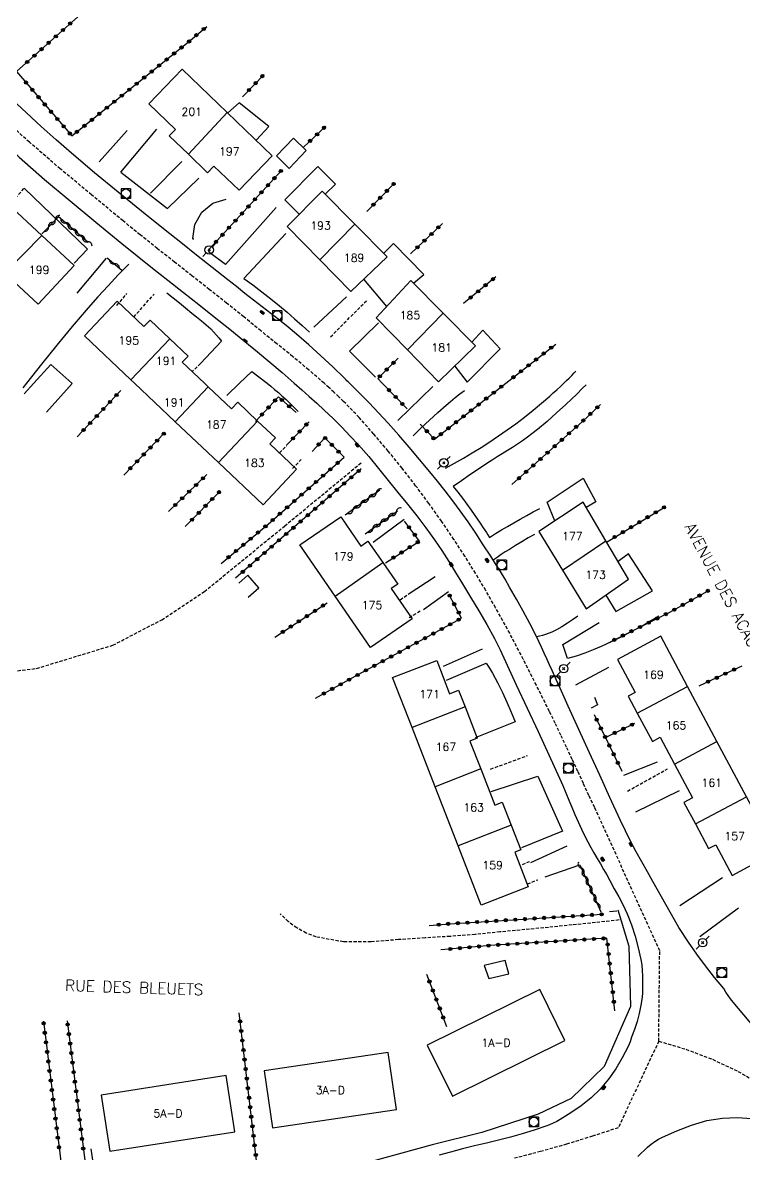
# Model space of a CAD drawing. Header units: millimetres. Extents: x 169000 to 170000, y 125999 to 127000.
# Drawn here: x 169691.7 to 169804.5, y 126550.6 to 126727.3 of the extents above; entities that cross this region are included whole.
import ezdxf
from ezdxf.enums import TextEntityAlignment as Align

# ---------------------------------------------------------------- set-up
doc = ezdxf.new("R2010")
doc.units = ezdxf.units.MM
doc.linetypes.add('DASHED', pattern=[0.75, 0.5, -0.25])
doc.layers.get('0').update_dxf_attribs({"linetype": 'CONTINUOUS'})
for name, color, linetype in [('W0001', 6, 'DASHED'), ('W0014', 7, 'CONTINUOUS'), ('W0017', 7, 'CONTINUOUS'), ('W0070', 7, 'DASHED'), ('W0101', 7, 'CONTINUOUS'), ('W0104', 1, 'CONTINUOUS'), ('W0112', 1, 'DASHED'), ('W0310', 3, 'CONTINUOUS'), ('W0323', 7, 'CONTINUOUS'), ('W0330', 7, 'CONTINUOUS'), ('W0333', 7, 'CONTINUOUS'), ('W0401', 7, 'CONTINUOUS'), ('W0420', 7, 'CONTINUOUS'), ('W0473', 7, 'CONTINUOUS'), ('W0989', 7, 'CONTINUOUS'), ('W0991', 7, 'CONTINUOUS'), ('W1102', 7, 'CONTINUOUS')]:
    doc.layers.add(name, color=color, linetype=linetype)
doc.styles.get("Standard").update_dxf_attribs({"font": 'romans.shx', "width": 0.85})

# ---------------------------------------------------------------- blocks, each defined once
blk = doc.blocks.new('T401')
for p, q in [((-0.3, 0.3), (0, 0.3)), ((-0.3, -0.25), (-0.3, 0.3)), ((-0.3, 0.15), (0, 0.15)), ((-0.3, 0), (0, 0)), ((0, 0.3), (0, -0.25)), ((-0.3, -0.15), (0, -0.15)), ((-0.3, -0.25), (-0.3, -0.3)), ((-0.3, -0.3), (0, -0.3)), ((0, -0.3), (0, -0.25))]:
    blk.add_line(p, q)
blk = doc.blocks.new('T420')
for p, q in [((0.75, 0.75), (-0.75, 0.75)), ((-0.75, 0.75), (-0.75, -0.75)), ((0.75, 0.75), (0.75, -0.75)), ((0.75, -0.75), (-0.75, -0.75))]:
    blk.add_line(p, q)
blk.add_ellipse((0, 0), major_axis=(-0.53, 0.53), ratio=1, start_param=3.926991, end_param=10.210176)
blk = doc.blocks.new('T473')
for p, q in [((-0.166667, 0.166667), (0.166667, -0.166667)), ((-0.166667, -0.166667), (0.166667, 0.166667)), ((0.500001, 0.500001), (1.000002, 1.000002)), ((-1.000002, -1.000002), (-0.500001, -0.500001))]:
    blk.add_line(p, q)
blk.add_ellipse((0, 0), major_axis=(0.471405, 0.471405), ratio=1, start_param=5.4977871438, end_param=11.780972451)
blk = doc.blocks.new('t323o')
at = {"color": 0, "linetype": 'Continuous'}
for radius in [0.25, 0.15]:
    blk.add_circle((0, 0), radius, dxfattribs=at)
blk = doc.blocks.new('t310o')
at = {"color": 0, "linetype": 'Continuous'}
for centre, start, end in [((-0.5, 0.38), 216.8699, 323.1304), ((0.5, -0.37), 36.8699, 143.1303)]:
    blk.add_arc(centre, 0.625, start, end, dxfattribs=at)

msp = doc.modelspace()

# ---------------------------------------------------------------- linework, layer by layer
at = {"layer": 'W0001'}
for points in [[(169738.83, 126671), (169736.41, 126673.1), (169733.94, 126675.14), (169731.45, 126677.15), (169728.96, 126679.18), (169726.3, 126681.35), (169723.61, 126683.5), (169720.91, 126685.64), (169718.2, 126687.76), (169715.49, 126689.88), (169712.79, 126692.01), (169710.1, 126694.17), (169707.44, 126696.34), (169702.53, 126700.4), (169697.63, 126704.47), (169692.8, 126708.63), (169688.1, 126712.93)], [(169791.26, 126582.38), (169781.1, 126604.75), (169780.21, 126606.62), (169779.34, 126608.5), (169778.47, 126610.39), (169777.6, 126612.27), (169776.72, 126614.15), (169775.84, 126616.03), (169774.94, 126617.9), (169774.03, 126619.76), (169772, 126623.84), (169769.94, 126627.91), (169767.83, 126631.95), (169765.63, 126635.94), (169764.08, 126638.65), (169762.48, 126641.33), (169760.83, 126643.99), (169759.12, 126646.6), (169757.19, 126649.44), (169755.19, 126652.24), (169753.14, 126655), (169751.02, 126657.71), (169748.84, 126660.4), (169746.6, 126663.06), (169744.29, 126665.65), (169741.88, 126668.15), (169741.13, 126668.88), (169740.37, 126669.59), (169739.61, 126670.3), (169738.83, 126671)], [(169791.11, 126568.27), (169791.26, 126582.38)], [(169791.11, 126568.27), (169784.77, 126554.75)], [(169791.11, 126568.27), (169795.36, 126567.01), (169799.5, 126565.44), (169803.51, 126563.55), (169807.36, 126561.38), (169812.54, 126557.82), (169817.37, 126553.84), (169821.96, 126549.6)], [(169784.77, 126554.75), (169780.76, 126553.43), (169776.72, 126552.19), (169772.66, 126551.05), (169768.57, 126549.98)]]:
    msp.add_lwpolyline(points, dxfattribs=at)
at = {"layer": 'W0014'}
for points in [[(169681.82, 126715.4), (169684.12, 126713.06), (169686.45, 126710.76), (169688.82, 126708.5), (169691.23, 126706.28), (169695.15, 126702.82), (169699.15, 126699.45), (169703.18, 126696.12), (169707.23, 126692.81), (169709.62, 126690.88), (169712.02, 126688.96), (169714.44, 126687.06), (169716.86, 126685.17), (169719.28, 126683.28), (169721.69, 126681.38), (169724.09, 126679.45), (169726.47, 126677.5), (169728.41, 126675.89), (169730.34, 126674.27), (169732.27, 126672.65), (169734.18, 126671)], [(169742.8, 126671), (169742.6, 126671.19), (169742.4, 126671.38), (169742.21, 126671.57), (169742.01, 126671.76), (169740.18, 126673.53), (169738.32, 126675.27), (169736.44, 126676.98), (169734.52, 126678.65), (169733.21, 126679.74), (169731.88, 126680.82), (169730.54, 126681.88), (169729.19, 126682.93), (169727.83, 126683.98), (169726.48, 126685.02), (169725.13, 126686.07), (169723.78, 126687.12), (169721.34, 126689.06), (169718.9, 126691.01), (169716.46, 126692.95), (169714.03, 126694.91), (169710.34, 126697.88), (169706.65, 126700.84), (169702.98, 126703.84), (169699.36, 126706.89), (169696.99, 126708.97), (169694.66, 126711.08), (169692.34, 126713.21), (169690.04, 126715.34)], [(169707.07, 126703.92), (169714.4, 126698.26)], [(169691.98, 126701.45), (169701.89, 126691.91)], [(169723.44, 126689.52), (169720.78, 126691.53)], [(169726.31, 126687.36), (169727.72, 126686.33), (169729.12, 126685.27), (169730.5, 126684.19), (169731.86, 126683.08), (169733.06, 126682.08), (169734.23, 126681.05), (169735.4, 126680.01), (169736.54, 126678.94)], [(169714.27, 126685.1), (169715.25, 126684.32), (169716.23, 126683.53), (169717.2, 126682.74), (169718.18, 126681.94), (169718.92, 126681.34), (169719.67, 126680.74), (169720.42, 126680.12), (169721.13, 126679.47), (169721.57, 126679.02), (169722, 126678.56), (169722.41, 126678.08), (169722.8, 126677.58)], [(169742.78, 126675.99), (169746.85, 126671.95)], [(169727.56, 126672.8), (169729.94, 126671)], [(169729.94, 126671), (169730.53, 126670.53), (169731.11, 126670.04), (169731.69, 126669.55), (169732.26, 126669.05), (169732.91, 126668.46), (169733.55, 126667.85), (169734.18, 126667.22), (169734.78, 126666.58)], [(169734.18, 126671), (169735.36, 126669.96), (169736.53, 126668.92), (169737.7, 126667.86), (169738.85, 126666.8), (169740.23, 126665.47), (169741.59, 126664.13), (169742.92, 126662.75), (169744.22, 126661.35), (169745.81, 126659.54), (169747.36, 126657.69), (169748.87, 126655.81), (169750.38, 126653.93), (169751.84, 126652.11), (169753.3, 126650.29), (169754.72, 126648.44), (169756.09, 126646.55), (169757.23, 126644.87), (169758.31, 126643.15), (169759.37, 126641.42), (169760.43, 126639.69), (169761.72, 126637.58), (169763, 126635.47), (169764.26, 126633.33), (169765.45, 126631.16), (169766.35, 126629.37), (169767.19, 126627.55), (169768.02, 126625.73), (169768.85, 126623.91), (169770.55, 126620.27), (169772.26, 126616.63), (169773.96, 126612.98), (169775.63, 126609.32), (169776.12, 126608.19), (169776.6, 126607.06), (169777.08, 126605.92), (169777.55, 126604.78), (169778.02, 126603.65), (169778.51, 126602.52), (169779.02, 126601.39), (169779.56, 126600.28), (169780.01, 126599.4), (169780.49, 126598.52), (169780.98, 126597.66), (169781.48, 126596.8), (169781.99, 126595.94), (169782.49, 126595.08), (169782.98, 126594.22), (169783.46, 126593.35), (169784.17, 126592.07), (169784.89, 126590.8), (169785.57, 126589.5), (169786.17, 126588.17), (169786.84, 126586.42), (169787.41, 126584.65), (169787.9, 126582.84), (169788.3, 126581.02), (169788.44, 126580.17), (169788.52, 126579.32), (169788.57, 126578.47), (169788.59, 126577.62), (169788.59, 126576.68), (169788.55, 126575.74), (169788.47, 126574.8), (169788.33, 126573.87), (169788.06, 126572.6), (169787.72, 126571.35), (169787.31, 126570.11), (169786.84, 126568.9)], [(169801.27, 126576.48), (169799.8, 126578.22), (169798.39, 126580.02), (169797.04, 126581.85), (169795.74, 126583.73), (169794.27, 126586.04), (169792.89, 126588.41), (169791.56, 126590.8), (169790.21, 126593.19), (169789.33, 126594.73), (169788.45, 126596.26), (169787.59, 126597.81), (169786.76, 126599.38), (169785.07, 126602.83), (169783.46, 126606.31), (169781.89, 126609.81), (169780.3, 126613.3), (169779.47, 126615.12), (169778.64, 126616.94), (169777.81, 126618.76), (169776.98, 126620.59), (169776.56, 126621.51), (169776.14, 126622.43), (169775.73, 126623.36), (169775.31, 126624.28), (169774.89, 126625.21), (169774.48, 126626.13), (169774.05, 126627.05), (169773.63, 126627.97), (169773.22, 126628.87), (169772.81, 126629.77), (169772.39, 126630.67), (169771.96, 126631.56), (169770.96, 126633.48), (169769.94, 126635.39), (169768.89, 126637.28), (169767.81, 126639.16), (169767.1, 126640.38), (169766.37, 126641.58), (169765.62, 126642.78), (169764.86, 126643.97), (169763.7, 126645.77), (169762.52, 126647.56), (169761.32, 126649.34), (169760.08, 126651.09), (169758.93, 126652.64), (169757.76, 126654.17), (169756.56, 126655.68), (169755.35, 126657.18), (169753.76, 126659.11), (169752.15, 126661.02), (169750.51, 126662.91), (169748.84, 126664.78), (169747.36, 126666.36), (169745.86, 126667.93), (169744.34, 126669.47), (169742.8, 126671)], [(169758.99, 126654.86), (169759.71, 126653.96), (169760.43, 126653.05), (169761.12, 126652.13), (169761.81, 126651.2), (169762.29, 126650.52), (169762.77, 126649.83), (169763.23, 126649.13), (169763.69, 126648.43), (169763.94, 126648.06), (169764.18, 126647.68), (169764.42, 126647.3), (169764.65, 126646.92)], [(169764.17, 126627.28), (169764.66, 126626.52), (169765.12, 126625.75), (169765.56, 126624.97), (169765.98, 126624.17), (169766.71, 126622.69), (169767.4, 126621.18), (169768.05, 126619.66), (169768.66, 126618.11)], [(169772.22, 126609.66), (169776.1, 126601.06)], [(169823.98, 126551.65), (169818.36, 126557.04), (169812.94, 126562.63), (169807.73, 126568.41), (169802.73, 126574.37), (169802.33, 126574.88), (169801.96, 126575.4), (169801.6, 126575.93), (169801.27, 126576.48)], [(169786.84, 126568.9), (169786.75, 126568.53), (169786.64, 126568.17), (169786.5, 126567.81), (169786.35, 126567.46), (169785.42, 126565.69), (169784.4, 126563.97), (169783.25, 126562.32), (169781.96, 126560.78), (169780.54, 126559.41), (169779.01, 126558.18), (169777.4, 126557.06), (169775.73, 126556.02), (169775.19, 126555.72), (169774.63, 126555.45), (169774.06, 126555.21), (169773.48, 126555), (169771.65, 126554.37), (169769.8, 126553.82), (169767.94, 126553.3), (169766.07, 126552.83), (169764.19, 126552.37), (169762.32, 126551.92), (169760.45, 126551.45), (169758.58, 126550.96), (169756.8, 126550.46)], [(169787.82, 126550.29), (169789.35, 126551.74), (169789.9, 126552.18), (169790.48, 126552.59), (169791.09, 126552.95), (169791.71, 126553.27), (169793.94, 126554.28), (169796.23, 126555.18), (169798.6, 126555.88), (169801.05, 126556.27), (169803.34, 126556.36), (169805.63, 126556.2), (169807.88, 126555.78), (169810.08, 126555.11), (169811.99, 126554.22), (169813.77, 126553.09), (169815.44, 126551.82), (169817.04, 126550.49)]]:
    msp.add_lwpolyline(points, dxfattribs=at)
at = {"layer": 'W0017'}
for points in [[(169708.1, 126710.43), (169703.72, 126705.54)], [(169707.07, 126703.92), (169712.73, 126710.64)], [(169714.4, 126698.26), (169719.27, 126702.99)], [(169718.47, 126693.47), (169718.42, 126693.49), (169718.38, 126693.51), (169718.35, 126693.56), (169718.34, 126693.61), (169718.65, 126695.78), (169719.74, 126697.69), (169721.45, 126699.08), (169723.54, 126699.75)], [(169731.33, 126698.42), (169723.44, 126689.52)], [(169732.84, 126694.38), (169726.31, 126687.36)], [(169701.89, 126691.91), (169699.79, 126689.73)], [(169704.81, 126690.5), (169700.21, 126685.05)], [(169708.32, 126689.59), (169706.69, 126687.92), (169705.09, 126686.22), (169703.51, 126684.49), (169701.97, 126682.74), (169699.5, 126679.86), (169697.07, 126676.94), (169694.69, 126673.99), (169692.35, 126671)], [(169742.33, 126684.47), (169737.25, 126679.74)], [(169747.35, 126680.43), (169742.78, 126675.99)], [(169722.8, 126677.58), (169719.53, 126674.08)], [(169727.56, 126672.8), (169725.65, 126671)], [(169776.28, 126671), (169776.69, 126671.4), (169777.1, 126671.8), (169777.51, 126672.21), (169777.91, 126672.61), (169778.16, 126672.88)], [(169692.35, 126671), (169691.79, 126670.28)], [(169725.65, 126671), (169723.62, 126669.08)], [(169750.38, 126665.15), (169755.8, 126670.49)], [(169757.8, 126657.71), (169759.2, 126658.49), (169760.6, 126659.3), (169761.98, 126660.12), (169763.35, 126660.98), (169764.73, 126661.86), (169766.09, 126662.77), (169767.44, 126663.71), (169768.77, 126664.67), (169770.13, 126665.7), (169771.47, 126666.77), (169772.79, 126667.86), (169774.08, 126668.97), (169774.64, 126669.47), (169775.19, 126669.97), (169775.74, 126670.48), (169776.28, 126671)], [(169779.75, 126670.74), (169779.17, 126670.15), (169778.33, 126669.31), (169777.48, 126668.48), (169776.61, 126667.67), (169775.15, 126666.35), (169773.67, 126665.04), (169772.16, 126663.78), (169770.6, 126662.57), (169769.84, 126662.02), (169769.06, 126661.49), (169768.27, 126660.98), (169767.47, 126660.48), (169766.66, 126659.99), (169765.86, 126659.49), (169765.07, 126658.99), (169764.28, 126658.48), (169762.95, 126657.59), (169761.62, 126656.69), (169760.3, 126655.78), (169758.99, 126654.86)], [(169752.77, 126662.78), (169754.02, 126664.01), (169755.29, 126665.22), (169756.59, 126666.41), (169757.9, 126667.57), (169758.6, 126668.16), (169759.32, 126668.75), (169760.04, 126669.32), (169760.77, 126669.88)], [(169764.65, 126646.92), (169765.59, 126647.51), (169766.54, 126648.08), (169767.49, 126648.65), (169768.45, 126649.2), (169769.47, 126649.78), (169770.49, 126650.34), (169771.51, 126650.89), (169772.54, 126651.44)], [(169746.48, 126646.2), (169751.34, 126649.76)], [(169771.69, 126647.4), (169770.71, 126646.83), (169769.73, 126646.25), (169768.75, 126645.66), (169767.79, 126645.06), (169767.14, 126644.65), (169766.5, 126644.23), (169765.86, 126643.81), (169765.23, 126643.37)], [(169751.98, 126638.04), (169756.2, 126640.81)], [(169758.25, 126638.42), (169754.34, 126635.6)], [(169778.47, 126634.64), (169777.66, 126634.06), (169776.83, 126633.51), (169775.99, 126632.98), (169775.12, 126632.49), (169774.81, 126632.33), (169774.49, 126632.17), (169774.17, 126632.03), (169773.85, 126631.91), (169773.4, 126631.75), (169772.95, 126631.61), (169772.5, 126631.49), (169772.04, 126631.39)], [(169776.13, 126630.18), (169781.82, 126633.66)], [(169791.14, 126634.64), (169788.96, 126633.33), (169786.72, 126632.11), (169784.45, 126630.96), (169782.14, 126629.89), (169780.85, 126629.35), (169779.54, 126628.85), (169778.21, 126628.4), (169776.87, 126628)], [(169776.87, 126628), (169776.13, 126630.21)], [(169763.53, 126629.46), (169757.42, 126626.75)], [(169757.98, 126624.62), (169764.17, 126627.28)], [(169778.18, 126623.88), (169783.33, 126626.64)], [(169781.07, 126621.99), (169781.55, 126620.8)], [(169781.55, 126620.8), (169780.57, 126620.27)], [(169768.66, 126618.11), (169762.45, 126615.64)], [(169785.64, 126609.82), (169790.9, 126611.9)], [(169764.92, 126607.25), (169772.22, 126609.66)], [(169794.28, 126607.35), (169787.48, 126604.03)], [(169776.1, 126601.08), (169769.65, 126598.48)], [(169776.74, 126598.74), (169771.06, 126596.09)], [(169773.37, 126593.91), (169778.76, 126595.79)], [(169794.39, 126589.47), (169801.08, 126593.8)], [(169797.52, 126584.63), (169803.58, 126589.07)], [(169703.47, 126544.77), (169702.48, 126551.46)]]:
    msp.add_lwpolyline(points, dxfattribs=at)
at = {"layer": 'W0070'}
for points in [[(169654.53, 126622.1), (169668.46, 126623.46), (169683.5, 126625.26), (169693.94, 126626.46), (169705.85, 126630.1), (169713.47, 126634.06), (169720.14, 126638.47), (169732.66, 126648.7), (169744.67, 126658.61)], [(169784.9, 126587.19), (169781.23, 126586.79), (169777.56, 126586.41), (169773.89, 126586.04), (169770.21, 126585.69), (169766.31, 126585.32), (169762.42, 126584.94), (169758.51, 126584.62), (169754.6, 126584.4), (169750.44, 126584.12), (169746.18, 126583.77), (169741.86, 126583.77), (169737.61, 126584.54), (169736.04, 126585.14), (169734.56, 126585.95), (169733.21, 126586.96), (169732.02, 126588.15)]]:
    msp.add_lwpolyline(points, dxfattribs=at)
at = {"layer": 'W0101'}
for points in [[(169723.72, 126713.27), (169716.69, 126720.05), (169711.46, 126714.63)], [(169711.46, 126714.63), (169715.63, 126710.61), (169714.66, 126709.6), (169717.64, 126706.73)], [(169717.64, 126706.73), (169720.62, 126703.86), (169721.63, 126704.9), (169725.56, 126701.11), (169730.75, 126706.49), (169723.72, 126713.27)], [(169743.63, 126695.85), (169738.56, 126700.97), (169733.06, 126695.47)], [(169689.37, 126699.03), (169694.73, 126694.05)], [(169733.06, 126695.47), (169738.17, 126690.24)], [(169738.17, 126690.24), (169742.99, 126685.32), (169748.71, 126690.74), (169743.63, 126695.85)], [(169694.73, 126694.05), (169699.79, 126689.36), (169694.19, 126683.32), (169688.98, 126688.16)], [(169751.84, 126676.2), (169746.95, 126681.2), (169752.4, 126687.02)], [(169752.4, 126687.02), (169757.45, 126681.93)], [(169708.67, 126671.54), (169701.42, 126678.4), (169706.51, 126683.79)], [(169706.51, 126683.79), (169710.7, 126679.83), (169711.66, 126680.85), (169714.73, 126677.95)], [(169757.45, 126681.93), (169762.5, 126676.84), (169756.73, 126671.21), (169751.84, 126676.2)], [(169714.73, 126677.95), (169717.59, 126675.24), (169716.68, 126674.28), (169720.15, 126671)], [(169709.24, 126671), (169708.67, 126671.54)], [(169715.59, 126664.99), (169709.24, 126671)], [(169720.15, 126671), (169720.74, 126670.44)], [(169720.74, 126670.44), (169724.38, 126667.01), (169725.34, 126668.02), (169728.43, 126665.09)], [(169722.32, 126658.63), (169715.59, 126664.99)], [(169728.43, 126665.09), (169731.23, 126662.45), (169730.37, 126661.53), (169734.55, 126657.57), (169729.31, 126652.03), (169722.32, 126658.63)], [(169782.84, 126646.41), (169779.29, 126652.45), (169772.38, 126647.85)], [(169740.58, 126637.76), (169735.07, 126645.78), (169741.43, 126650.15)], [(169741.43, 126650.15), (169744.57, 126645.58), (169745.69, 126646.36), (169748.01, 126642.98)], [(169772.38, 126647.85), (169776.08, 126641.8)], [(169776.08, 126641.8), (169779.77, 126635.76), (169786.39, 126640.38), (169782.84, 126646.41)], [(169748.01, 126642.98), (169750.33, 126639.61), (169749.33, 126638.92), (169752.57, 126634.2), (169746.09, 126629.74), (169740.58, 126637.76)], [(169795.59, 126623.66), (169791.41, 126631.49), (169784.66, 126627.88)], [(169752.57, 126617.23), (169749.54, 126625.03), (169756.43, 126627.71)], [(169756.43, 126627.71), (169758.45, 126622.52), (169759.85, 126623.07), (169760.87, 126620.46)], [(169784.66, 126627.88), (169787.43, 126622.7), (169786.34, 126622.12), (169787.76, 126619.47)], [(169800.2, 126615.04), (169795.59, 126623.66)], [(169760.87, 126620.46), (169762.76, 126615.58), (169761.62, 126615.13), (169763.32, 126610.77)], [(169787.76, 126619.47), (169790.11, 126615.07), (169791.35, 126615.72), (169793.59, 126611.51)], [(169756.17, 126607.99), (169752.57, 126617.23)], [(169804.8, 126606.42), (169800.2, 126615.04)], [(169763.32, 126610.77), (169765.5, 126605.14), (169766.66, 126605.59), (169768.07, 126601.98)], [(169793.59, 126611.51), (169796.4, 126606.27), (169795.05, 126605.55), (169796.85, 126602.18)], [(169759.76, 126598.75), (169756.17, 126607.99)], [(169796.85, 126602.18), (169798.9, 126598.34), (169800.02, 126598.94), (169802.57, 126594.16), (169809.4, 126597.81), (169804.8, 126606.42)], [(169768.07, 126601.98), (169769.56, 126598.13), (169768.61, 126597.76), (169770.71, 126592.37), (169763.36, 126589.51), (169759.76, 126598.75)]]:
    msp.add_lwpolyline(points, dxfattribs=at)
for points in [[(169758.87, 126559.7), (169776.45, 126568.4), (169772.51, 126576.36), (169754.93, 126567.66)], [(169730.77, 126554.76), (169750.15, 126557.63), (169748.84, 126566.49), (169729.46, 126563.62)], [(169705.39, 126551.1), (169724.9, 126554.14), (169723.53, 126562.91), (169704.02, 126559.86)]]:
    msp.add_lwpolyline(points, close=True, dxfattribs=at)
at = {"layer": 'W0104'}
for points in [[(169728.27, 126708.99), (169730.21, 126711.07), (169725.56, 126714.76), (169723.8, 126713.19)], [(169734.96, 126697.37), (169732.71, 126699.61), (169737.87, 126704.82), (169740.63, 126702.08), (169739, 126700.53)], [(169752.81, 126686.61), (169754.42, 126687.95), (169749.66, 126692.81), (169748.15, 126691.3)], [(169745.01, 126687.23), (169748.59, 126682.95)], [(169759.24, 126673.65), (169761.2, 126671.15), (169766.33, 126676.34), (169763.64, 126679.26), (169761.93, 126677.41)], [(169693.51, 126671), (169696.17, 126673.94), (169699.43, 126671)], [(169692, 126669.33), (169693.51, 126671)], [(169699.43, 126671), (169699.49, 126670.95), (169695.46, 126666.5)], [(169774.86, 126649.5), (169773.69, 126652.45), (169779.29, 126656.17), (169781.26, 126652.47), (169779.79, 126651.6)], [(169782.83, 126637.9), (169784.42, 126635.33), (169790.11, 126638.6), (169786.39, 126644.34), (169784.75, 126643.16)], [(169726.92, 126641.02), (169725.5, 126639.79)], [(169726.98, 126637.58), (169728.65, 126639.03), (169726.92, 126641.02)]]:
    msp.add_lwpolyline(points, dxfattribs=at)
for points in [[(169734.04, 126709.23), (169731.38, 126706.47), (169733.39, 126704.54), (169736.04, 126707.31), (169734.04, 126709.23)], [(169767.69, 126578.81), (169767.12, 126580.88), (169763.83, 126580.09), (169764.55, 126578.06)]]:
    msp.add_lwpolyline(points, close=True, dxfattribs=at)
at = {"layer": 'W0112'}
for points in [[(169689.66, 126698.74), (169691.98, 126701.45)], [(169706.48, 126683.14), (169708.05, 126685.02)], [(169709.11, 126681.33), (169712.3, 126684.92)], [(169739.83, 126678.22), (169745.44, 126683.86)], [(169719.53, 126674.05), (169718.24, 126672.81)], [(169731.89, 126660.13), (169732.95, 126661.22)], [(169733.91, 126657.68), (169735.24, 126659.06)], [(169750.73, 126637.19), (169751.92, 126637.99)], [(169752.14, 126634.4), (169753.84, 126635.47)], [(169764.84, 126610.75), (169770.63, 126612.88)], [(169786.23, 126607.3), (169792.5, 126610.78)], [(169769.83, 126595.87), (169770.92, 126596.3)], [(169770.6, 126592.82), (169772.2, 126593.48)]]:
    msp.add_lwpolyline(points, dxfattribs=at)
at = {"layer": 'W0310'}
for points in [[(169697.34, 126696.98), (169694.74, 126694.32)], [(169701.99, 126692.94), (169697.32, 126697.01)], [(169704.94, 126690.58), (169707.23, 126688.64)], [(169747.56, 126654.31), (169742.14, 126650.37)], [(169750.28, 126651.04), (169745.23, 126647.45)], [(169778.76, 126595.79), (169782.08, 126588.49)]]:
    msp.add_lwpolyline(points, dxfattribs=at)
at = {"layer": 'W0323'}
for points in [[(169709.38, 126735.98), (169705.16, 126732.51), (169690.81, 126719.65), (169699.44, 126709.6), (169717.67, 126724.3), (169720.51, 126726.69)], [(169729.46, 126719.21), (169726.07, 126715.69)], [(169735.55, 126707.8), (169739.11, 126711.15)], [(169720.94, 126691.96), (169732.18, 126704.21)], [(169745.49, 126697.81), (169749.81, 126702.21)], [(169752.35, 126691.19), (169757.33, 126695.93)], [(169765.65, 126687.6), (169760.59, 126683.43)], [(169767.23, 126671), (169775.01, 126677.11)], [(169750.41, 126674.93), (169747.22, 126671.74), (169747.93, 126671)], [(169747.93, 126671), (169751.79, 126667.01)], [(169753.86, 126664.59), (169756.07, 126662.25), (169767.23, 126671)], [(169700.25, 126662.6), (169707.09, 126669.88)], [(169728.11, 126665.02), (169731.7, 126668.87), (169734.49, 126666.4)], [(169768.16, 126655.16), (169779.19, 126665.04), (169782.02, 126667.69)], [(169732.95, 126661.3), (169736.48, 126664.96)], [(169707.54, 126656.65), (169713.98, 126663.29)], [(169741.96, 126659.43), (169738.96, 126662.49), (169736.96, 126660.34)], [(169722.77, 126642.87), (169730.08, 126648.99), (169741.96, 126659.43)], [(169714.52, 126650.95), (169720.54, 126656.75)], [(169744.64, 126657.65), (169725, 126640.55)], [(169717.16, 126648.63), (169722.64, 126654.2)], [(169782.93, 126646.2), (169792.1, 126651.72)], [(169748.42, 126642.96), (169753.73, 126646.36), (169751.39, 126649.44)], [(169737.48, 126621.82), (169744.16, 126625.5), (169760.32, 126634.32), (169758.33, 126638.07)], [(169782.83, 126630.26), (169792.84, 126635.25), (169798.81, 126638.59)], [(169731.13, 126631.35), (169739.33, 126636.72)], [(169797.44, 126623.77), (169800.31, 126625.08), (169804.16, 126626.89)], [(169785.38, 126610.38), (169781.05, 126619.2)], [(169782.88, 126615.75), (169787.37, 126617.9)], [(169755.24, 126586.34), (169758.41, 126586.6), (169782.32, 126588.09)], [(169784.26, 126572.99), (169783.01, 126584.34), (169765.53, 126583.28), (169757.05, 126582.53)], [(169754.84, 126578.74), (169757.97, 126570.58)], [(169728.68, 126546.04), (169725.57, 126572.68)], [(169694.99, 126571.38), (169698.17, 126545.76)], [(169698.72, 126571.44), (169701.97, 126545.57)]]:
    msp.add_lwpolyline(points, dxfattribs=at)
at = {"layer": 'W0330'}
msp.add_lwpolyline([(169711.72, 126700.68), (169716.63, 126705.59)], dxfattribs=at)
at = {"layer": 'W0333'}
for points in [[(169784.71, 126588.8), (169786.41, 126583.11), (169786.72, 126573.7), (169782.56, 126564.32), (169777.44, 126559.3), (169772.27, 126556.89), (169763.47, 126554.01), (169755.7, 126552.11), (169743.61, 126548.75), (169736.65, 126547.49), (169725.05, 126545.23), (169713.39, 126544.57), (169703.32, 126544.54), (169694.41, 126544.54), (169684.47, 126544.62), (169676.77, 126546.52), (169670.23, 126550.51), (169664.77, 126556.7), (169661.48, 126564.68), (169660.12, 126574.69), (169659.64, 126578.26)], [(169783.43, 126588.53), (169784.56, 126588.64)]]:
    msp.add_lwpolyline(points, dxfattribs=at)
at = {"layer": 'W1102'}
for points in [[(169717.64, 126706.73), (169723.72, 126713.27)], [(169738.17, 126690.24), (169743.63, 126695.85)], [(169688.98, 126688.16), (169694.73, 126694.05)], [(169751.84, 126676.2), (169757.45, 126681.93)], [(169708.67, 126671.54), (169714.73, 126677.95)], [(169715.59, 126664.99), (169720.74, 126670.44)], [(169722.32, 126658.63), (169728.43, 126665.09)], [(169776.08, 126641.8), (169782.84, 126646.41)], [(169740.58, 126637.76), (169748.01, 126642.98)], [(169787.76, 126619.47), (169795.59, 126623.66)], [(169760.87, 126620.46), (169752.57, 126617.23)], [(169793.59, 126611.51), (169800.2, 126615.04)], [(169763.32, 126610.77), (169756.17, 126607.99)], [(169796.85, 126602.18), (169804.8, 126606.42)], [(169768.07, 126601.98), (169759.76, 126598.75)]]:
    msp.add_lwpolyline(points, dxfattribs=at)

# ---------------------------------------------------------------- block references
at = {"layer": 'W0310'}
for p, rotation in [((169696.84, 126696.47), 225.5787244658618), ((169695.79, 126695.4), 225.5787244658618), ((169698.45, 126696.02), 138.998969125506), ((169699.58, 126695.04), 138.998969125506), ((169700.71, 126694.06), 138.998969125506), ((169701.84, 126693.07), 138.998969125506), ((169706.09, 126689.61), 319.6741745558566), ((169747, 126653.9), 215.9605223560329), ((169744.57, 126652.14), 215.9605223560329), ((169745.79, 126653.02), 215.9605223560329), ((169743.36, 126651.25), 215.9605223560329), ((169750.12, 126650.93), 215.3947912802121), ((169747.67, 126649.19), 215.3947912802121), ((169748.89, 126650.06), 215.3947912802121), ((169746.45, 126648.32), 215.3947912802121), ((169778.98, 126595.31), 294.4439541897922), ((169779.6, 126593.95), 294.4439541897922), ((169780.22, 126592.58), 294.4439541897922), ((169780.84, 126591.22), 294.4439541897922), ((169781.46, 126589.85), 294.4439541897922)]:
    msp.add_blockref('t310o', p, dxfattribs=dict(at, rotation=rotation))
at = {"layer": 'W0323'}
for p, rotation in [((169699.18, 126727.15), 221.8697549245372), ((169696.94, 126725.15), 221.8697549245372), ((169698.06, 126726.15), 221.8697549245372), ((169718.89, 126725.33), 40.13742916338219), ((169720.04, 126726.3), 40.13742916338219), ((169694.71, 126723.15), 221.8697549245372), ((169695.82, 126724.15), 221.8697549245372), ((169716.58, 126723.42), 38.87306600274414), ((169717.75, 126724.36), 40.13742916338219), ((169693.59, 126722.14), 221.8697549245372), ((169714.24, 126721.54), 38.87306600274414), ((169715.41, 126722.48), 38.87306600274414), ((169692.47, 126721.14), 221.8697549245372), ((169711.91, 126719.65), 38.87306600274414), ((169713.08, 126720.6), 38.87306600274414), ((169692.28, 126717.93), 310.6885574081087), ((169710.74, 126718.71), 38.87306600274414), ((169728.15, 126717.85), 226.0895792803518), ((169729.19, 126718.93), 226.0895792803518), ((169693.26, 126716.8), 310.6885574081087), ((169708.41, 126716.83), 38.87306600274414), ((169709.57, 126717.77), 38.87306600274414), ((169727.11, 126716.77), 226.0895792803518), ((169694.24, 126715.66), 310.6885574081087), ((169695.21, 126714.52), 310.6885574081087), ((169706.07, 126714.95), 38.87306600274414), ((169707.24, 126715.89), 38.87306600274414), ((169696.19, 126713.38), 310.6885574081087), ((169703.73, 126713.06), 38.87306600274414), ((169704.9, 126714.01), 38.87306600274414), ((169697.17, 126712.25), 310.6885574081087), ((169698.15, 126711.11), 310.6885574081087), ((169701.4, 126711.18), 38.87306600274414), ((169702.57, 126712.12), 38.87306600274414), ((169738.83, 126710.88), 43.3120091158535), ((169699.12, 126709.97), 310.6885574081087), ((169700.23, 126710.24), 38.87306600274414), ((169737.74, 126709.85), 43.3120091158535), ((169736.65, 126708.83), 43.3120091158535), ((169732.09, 126704.12), 47.46142534411973), ((169730.07, 126701.91), 47.46142534411973), ((169731.08, 126703.01), 47.46142534411973), ((169749.7, 126702.09), 45.52289109107471), ((169729.05, 126700.8), 47.46142534411973), ((169748.65, 126701.02), 45.52289109107471), ((169727.02, 126698.59), 47.46142534411973), ((169728.04, 126699.7), 47.46142534411973), ((169746.54, 126698.88), 45.52289109107471), ((169747.59, 126699.95), 45.52289109107471), ((169726.01, 126697.49), 47.46142534411973), ((169723.98, 126695.28), 47.46142534411973), ((169725, 126696.38), 47.46142534411973), ((169756.69, 126695.33), 43.59475888983442), ((169721.95, 126693.06), 47.46142534411973), ((169722.97, 126694.17), 47.46142534411973), ((169754.52, 126693.26), 43.59475888983442), ((169755.61, 126694.29), 43.59475888983442), ((169753.43, 126692.22), 43.59475888983442), ((169764.06, 126686.29), 219.4664452047899), ((169765.22, 126687.24), 219.4664452047899), ((169761.74, 126684.38), 219.4664452047899), ((169762.9, 126685.34), 219.4664452047899), ((169773.13, 126675.63), 38.09756101226672), ((169774.31, 126676.55), 38.09756101226672), ((169749.68, 126674.19), 224.9999910153667), ((169770.77, 126673.78), 38.09756101226672), ((169771.95, 126674.7), 38.09756101226672), ((169747.55, 126672.07), 224.9999910153667), ((169748.62, 126673.13), 224.9999910153667), ((169768.41, 126671.93), 38.09756101226672), ((169769.59, 126672.85), 38.09756101226672), ((169766.52, 126670.45), 38.09756101230525), ((169706.41, 126669.15), 46.75886466873266), ((169732.25, 126668.38), 318.4682335332949), ((169748.97, 126669.92), 314.0178786840601), ((169750.02, 126668.84), 314.0178786840601), ((169764.16, 126668.6), 38.09756101230525), ((169765.34, 126669.52), 38.09756101230525), ((169704.36, 126666.97), 46.75886466873266), ((169705.39, 126668.06), 46.75886466873266), ((169730.16, 126667.21), 47.04540436979284), ((169731.18, 126668.31), 47.04540436979284), ((169733.37, 126667.39), 318.4682335332949), ((169751.06, 126667.76), 314.0178786840601), ((169761.8, 126666.75), 38.09756101230525), ((169762.98, 126667.67), 38.09756101230525), ((169781.52, 126667.22), 43.0340989911009), ((169703.33, 126665.87), 46.75886466873266), ((169729.14, 126666.11), 47.04540436979284), ((169759.44, 126664.9), 38.09756101230525), ((169760.62, 126665.82), 38.09756101230525), ((169779.33, 126665.17), 43.0340989911009), ((169780.42, 126666.2), 43.0340989911009), ((169701.27, 126663.69), 46.75886466873266), ((169702.3, 126664.78), 46.75886466873266), ((169713.8, 126663.11), 45.89986080804882), ((169735.03, 126663.46), 46.05699977284146), ((169736.07, 126664.54), 46.05699977284146), ((169754.89, 126663.5), 313.3251592096892), ((169757.08, 126663.04), 38.09756101230525), ((169758.26, 126663.97), 38.09756101230525), ((169777.09, 126663.17), 41.87258973922009), ((169778.21, 126664.17), 41.87258973922009), ((169712.76, 126662.03), 45.89986080804882), ((169733.99, 126662.38), 46.05699977284146), ((169737.98, 126661.44), 227.2025801144068), ((169739, 126662.44), 134.4974192461703), ((169740.05, 126661.37), 134.4974192461703), ((169755.92, 126662.41), 313.3251592096892), ((169775.98, 126662.17), 41.87258973922009), ((169710.67, 126659.88), 45.89986080804882), ((169711.72, 126660.95), 45.89986080804882), ((169741.1, 126660.3), 134.4974192461703), ((169773.74, 126660.16), 41.87258973922009), ((169774.86, 126661.16), 41.87258973922009), ((169708.58, 126657.72), 45.89986080804882), ((169709.63, 126658.8), 45.89986080804882), ((169740.95, 126658.55), 41.32176083977771), ((169771.51, 126658.16), 41.87258973922009), ((169772.63, 126659.16), 41.87258973922009), ((169719.92, 126656.15), 43.95251512347969), ((169738.69, 126656.57), 41.32176083977771), ((169739.82, 126657.56), 41.32176083977771), ((169743.1, 126656.31), 221.0420223276204), ((169744.23, 126657.3), 221.0420223276204), ((169769.28, 126656.16), 41.87258973922009), ((169770.39, 126657.16), 41.87258973922009), ((169718.84, 126655.11), 43.95251512347969), ((169736.44, 126654.58), 41.32176083977771), ((169737.57, 126655.57), 41.32176083977771), ((169740.84, 126654.34), 221.0420223276204), ((169741.97, 126655.33), 221.0420223276204), ((169716.68, 126653.03), 43.95251512347969), ((169717.76, 126654.07), 43.95251512347969), ((169721.37, 126652.91), 45.47091268873014), ((169722.42, 126653.98), 45.47091268873014), ((169734.19, 126652.6), 41.32176083977771), ((169735.31, 126653.59), 41.32176083977771), ((169739.7, 126653.36), 221.0420223276204), ((169715.6, 126651.99), 43.95251512347969), ((169719.27, 126650.77), 45.47091268873014), ((169720.32, 126651.84), 45.47091268873014), ((169733.06, 126651.61), 41.32176083977771), ((169737.44, 126651.39), 221.0420223276204), ((169738.57, 126652.37), 221.0420223276204), ((169790.64, 126650.84), 31.03084870919681), ((169791.93, 126651.61), 31.03084870919681), ((169718.21, 126649.7), 45.47091268873014), ((169730.81, 126649.63), 41.32176083977771), ((169731.93, 126650.62), 41.32176083977771), ((169735.18, 126649.42), 221.0420223276204), ((169736.31, 126650.4), 221.0420223276204), ((169788.07, 126649.29), 31.03084870919681), ((169789.36, 126650.07), 31.03084870919681), ((169728.52, 126647.69), 39.93638239225671), ((169729.67, 126648.65), 39.93638239225671), ((169732.92, 126647.45), 221.0420223276204), ((169734.05, 126648.43), 221.0420223276204), ((169752.1, 126648.5), 127.1847117425431), ((169753.01, 126647.31), 127.1847117425431), ((169785.5, 126647.75), 31.03084870919681), ((169786.79, 126648.52), 31.03084870919681), ((169726.22, 126645.76), 39.93638239225671), ((169727.37, 126646.73), 39.93638239225671), ((169730.65, 126645.48), 221.0420223276204), ((169731.79, 126646.46), 221.0420223276204), ((169752.21, 126645.39), 32.61924276616772), ((169753.47, 126646.19), 32.61924276616772), ((169784.22, 126646.98), 31.03084870919681), ((169723.92, 126643.84), 39.93638239225671), ((169725.07, 126644.8), 39.93638239225671), ((169729.52, 126644.49), 221.0420223276204), ((169749.68, 126643.77), 32.61924276616772), ((169750.94, 126644.58), 32.61924276616772), ((169727.26, 126642.52), 221.0420223276204), ((169728.39, 126643.51), 221.0420223276204), ((169726.13, 126641.54), 221.0420223276204), ((169798.78, 126638.58), 29.2192485772874), ((169758.46, 126637.83), 118.009182794154), ((169796.17, 126637.11), 29.2192485772874), ((169797.48, 126637.84), 29.2192485772874), ((169737.41, 126635.46), 33.18726823572779), ((169738.66, 126636.28), 33.18726823572779), ((169759.16, 126636.5), 118.009182794154), ((169759.87, 126635.18), 118.009182794154), ((169792.22, 126634.94), 26.50422891853349), ((169793.55, 126635.65), 29.2192485772874), ((169794.86, 126636.38), 29.2192485772874), ((169733.64, 126633), 33.18726823572779), ((169734.9, 126633.82), 33.18726823572779), ((169736.15, 126634.64), 33.18726823572779), ((169758.54, 126633.35), 28.63686468689909), ((169759.85, 126634.07), 28.63686468689909), ((169789.54, 126633.61), 26.50422891853349), ((169790.88, 126634.27), 26.50422891853349), ((169732.39, 126632.17), 33.18726823572779), ((169755.9, 126631.91), 28.63686468689909), ((169757.22, 126632.63), 28.63686468689909), ((169785.51, 126631.6), 26.50422891853349), ((169786.85, 126632.27), 26.50422891853349), ((169788.2, 126632.94), 26.50422891853349), ((169751.95, 126629.76), 28.63686468689909), ((169753.27, 126630.47), 28.63686468689909), ((169754.59, 126631.19), 28.63686468689909), ((169784.17, 126630.93), 26.50422891853349), ((169749.32, 126628.32), 28.63686468689909), ((169750.64, 126629.04), 28.63686468689909), ((169745.37, 126626.16), 28.63686468689909), ((169746.69, 126626.88), 28.63686468689909), ((169748, 126627.6), 28.63686468689909), ((169802.89, 126626.29), 25.28020879210703), ((169742.74, 126624.72), 28.83377799217902), ((169744.05, 126625.44), 28.83377799217902), ((169798.81, 126624.39), 24.40398456440962), ((169800.17, 126625.01), 24.40398456440962), ((169801.53, 126625.65), 25.28020879210703), ((169738.8, 126622.55), 28.83377799217902), ((169740.11, 126623.27), 28.83377799217902), ((169741.43, 126623.99), 28.83377799217902), ((169781.41, 126618.46), 116.1493704266368), ((169782.07, 126617.11), 116.1493704266368), ((169786.94, 126617.69), 25.60792553378237), ((169782.73, 126615.77), 116.1493704266368), ((169784.23, 126616.4), 25.60792553378237), ((169785.59, 126617.05), 25.60792553378237), ((169783.39, 126614.42), 116.1493704266368), ((169784.06, 126613.07), 116.1493704266368), ((169784.72, 126611.73), 116.1493704266368), ((169767.21, 126587.15), 3.560480715195853), ((169768.71, 126587.24), 3.560480715195853), ((169770.21, 126587.33), 3.560480715195853), ((169771.71, 126587.43), 3.560480715195853), ((169773.2, 126587.52), 3.560480715195853), ((169774.7, 126587.61), 3.560480715195853), ((169776.2, 126587.71), 3.560480715195853), ((169777.69, 126587.8), 3.560480715195853), ((169779.19, 126587.89), 3.560480715195853), ((169780.69, 126587.99), 3.560480715195853), ((169782.19, 126588.08), 3.560480715195853), ((169756.74, 126586.46), 4.72167709979342), ((169758.23, 126586.59), 4.72167709979342), ((169759.73, 126586.68), 3.560480715195853), ((169761.23, 126586.77), 3.560480715195853), ((169762.72, 126586.87), 3.560480715195853), ((169764.22, 126586.96), 3.560480715195853), ((169765.72, 126587.05), 3.560480715195853), ((169772.01, 126583.67), 183.478744921807), ((169773.51, 126583.76), 183.478744921807), ((169775, 126583.85), 183.478744921807), ((169776.5, 126583.95), 183.478744921807), ((169778, 126584.04), 183.478744921807), ((169779.49, 126584.13), 183.478744921807), ((169780.99, 126584.22), 183.478744921807), ((169782.49, 126584.31), 183.478744921807), ((169758.55, 126582.66), 185.0240749479092), ((169760.04, 126582.8), 185.0240749479092), ((169761.54, 126582.93), 185.0240749479092), ((169763.03, 126583.06), 185.0240749479092), ((169764.52, 126583.19), 185.0240749479092), ((169766.02, 126583.31), 183.478744921807), ((169767.52, 126583.4), 183.478744921807), ((169769.01, 126583.49), 183.478744921807), ((169770.51, 126583.58), 183.478744921807), ((169783.12, 126583.37), 96.28127591483712), ((169783.28, 126581.88), 96.28127591483712), ((169783.45, 126580.39), 96.28127591483712), ((169783.61, 126578.9), 96.28127591483712), ((169755.29, 126577.58), 290.9551306180749), ((169783.78, 126577.41), 96.28127591483712), ((169755.82, 126576.18), 290.9551306180749), ((169756.36, 126574.78), 290.9551306180749), ((169783.94, 126575.92), 96.28127591483712), ((169756.9, 126573.38), 290.9551306180749), ((169784.1, 126574.42), 96.28127591483712), ((169725.72, 126571.36), 96.65658473765266), ((169757.43, 126571.98), 290.9551306180749), ((169695.03, 126571.06), 277.0674444448865), ((169695.21, 126569.58), 277.0674444448865), ((169698.79, 126570.87), 277.149084158245), ((169725.9, 126569.87), 96.65658473765266), ((169695.4, 126568.09), 277.0674444448865), ((169698.98, 126569.38), 277.149084158245), ((169699.17, 126567.9), 277.149084158245), ((169726.07, 126568.38), 96.65658473765266), ((169695.58, 126566.6), 277.0674444448865), ((169699.35, 126566.41), 277.149084158245), ((169726.25, 126566.89), 96.65658473765266), ((169695.77, 126565.11), 277.0674444448865), ((169699.54, 126564.92), 277.149084158245), ((169726.42, 126565.4), 96.65658473765266), ((169695.95, 126563.62), 277.0674444448865), ((169699.73, 126563.43), 277.149084158245), ((169726.59, 126563.91), 96.65658473765266), ((169726.77, 126562.42), 96.65658473765266), ((169696.14, 126562.13), 277.0674444448865), ((169696.32, 126560.64), 277.0674444448865), ((169699.91, 126561.94), 277.149084158245), ((169726.94, 126560.93), 96.65658473765266), ((169696.51, 126559.15), 277.0674444448865), ((169700.1, 126560.45), 277.149084158245), ((169700.29, 126558.97), 277.149084158245), ((169727.12, 126559.44), 96.65658473765266), ((169696.69, 126557.67), 277.0674444448865), ((169700.47, 126557.48), 277.149084158245), ((169727.29, 126557.96), 96.65658473765266), ((169696.87, 126556.18), 277.0674444448865), ((169700.66, 126555.99), 277.149084158245), ((169727.46, 126556.47), 96.65658473765266), ((169697.06, 126554.69), 277.0674444448865), ((169700.85, 126554.5), 277.149084158245), ((169727.64, 126554.98), 96.65658473765266), ((169697.24, 126553.2), 277.0674444448865), ((169701.03, 126553.01), 277.149084158245), ((169727.81, 126553.49), 96.65658473765266), ((169727.98, 126552), 96.65658473765266), ((169697.43, 126551.71), 277.0674444448865), ((169701.22, 126551.52), 277.149084158245), ((169728.16, 126550.51), 96.65658473765266)]:
    msp.add_blockref('t323o', p, dxfattribs=dict(at, rotation=rotation))
at = {"layer": 'W0401'}
for p, rotation in [((169729.28, 126682.16), 52.27801200255481), ((169726.41, 126677.5), 230.3462346085564), ((169743.9, 126661.25), 222.2380897240776), ((169758.58, 126642.58), 211.533229860565), ((169764.43, 126643.43), 32.63386885522122), ((169786.88, 126599.06), 27.31457217112864), ((169782.2, 126596.57), 210.5490542426795), ((169782.4, 126561.08), 138.6151274891277)]:
    msp.add_blockref('T401', p, dxfattribs=dict(at, rotation=rotation))
at = {"layer": 'W0420'}
for p in [(169707.87, 126700.57), (169731.51, 126681.53), (169766.59, 126642.61), (169774.9, 126624.49), (169776.98, 126610.89), (169800.94, 126578.95), (169771.6, 126555.67)]:
    msp.add_blockref('T420', p, dxfattribs=at)
at = {"layer": 'W0473'}
for p in [(169720.89, 126691.8), (169757.53, 126658.56), (169776.26, 126626.43), (169797.97, 126583.65)]:
    msp.add_blockref('T473', p, dxfattribs=at)

# ---------------------------------------------------------------- texts
at = {"layer": 'W0989'}
for s, rotation, p in [('AVENUE DES ACACIAS ', 298.0656, (169795.07, 126648.61)), ('RUE DES BLEUETS ', 358.1685, (169698.36, 126576.13))]:
    msp.add_text(s, height=1.75, rotation=rotation, dxfattribs=at).set_placement(p)
at = {"layer": 'W0991'}
for s, p in [('201', (169718.17, 126713.39)), ('197', (169724.04, 126707.19)), ('193', (169738.29, 126695.61)), ('189', (169743.52, 126690.58)), ('199', (169694.33, 126688.69)), ('185', (169752.24, 126681.61)), ('195', (169708.33, 126677.67)), ('181', (169757.21, 126676.57)), ('191', (169714.16, 126674.48)), ('191', (169715.42, 126668)), ('187', (169721.99, 126664.54)), ('183', (169727.95, 126658.56)), ('177', (169777.62, 126647.13)), ('179', (169741.83, 126643.96)), ('173', (169781.24, 126641.09)), ('175', (169746.31, 126636.36)), ('169', (169790.28, 126625.48)), ('171', (169755.31, 126622.47)), ('165', (169793.8, 126617.58)), ('167', (169757.86, 126614.22)), ('161', (169799.39, 126608.61)), ('163', (169762.2, 126604.76)), ('157', (169802.96, 126600.29)), ('159', (169765.16, 126595.75)), ('1A-D', (169765.69, 126568.03)), ('3A-D', (169739.8, 126560.62)), ('5A-D', (169714.46, 126557))]:
    msp.add_text(s, height=1.25, dxfattribs=at).set_placement(p, align=Align.MIDDLE_CENTER)

doc.saveas('drawing.dxf')
